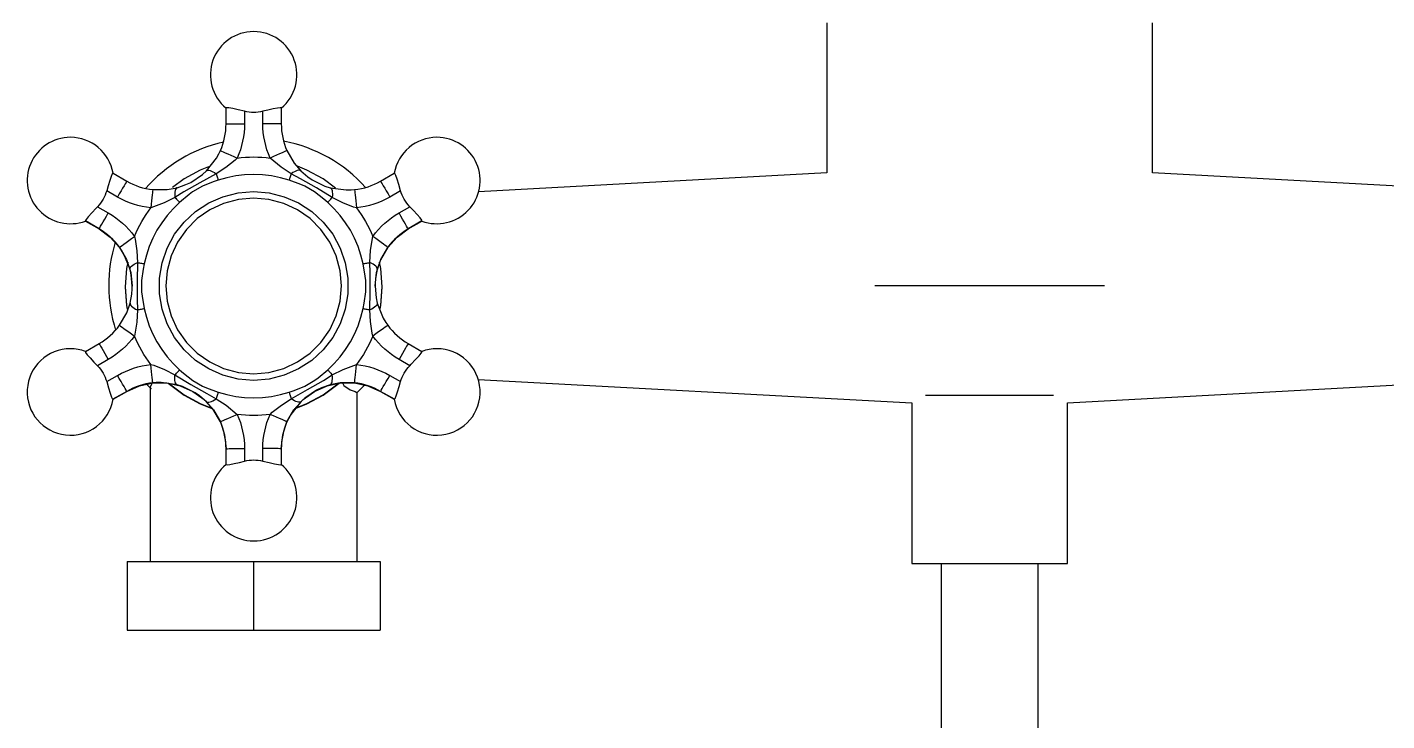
# Model space of a CAD drawing. Header units: millimetres. Extents: x 500 to 613, y 94 to 180.
# Drawn here: x 501.78 to 509.17, y 155.52 to 159.29 of the extents above; entities that cross this region are included whole.
import ezdxf

# ---------------------------------------------------------------- set-up
doc = ezdxf.new("R2010")
doc.units = ezdxf.units.MM
doc.layers.add('RUBINETTI', color=251, linetype='Continuous')

msp = doc.modelspace()

# ---------------------------------------------------------------- linework, layer by layer
at = {"layer": 'RUBINETTI'}
for p, q in [((506.1296, 159.3125), (506.1296, 158.496)), ((507.8994, 158.496), (507.8994, 159.3125)), ((502.8666, 158.8506), (502.8645, 158.8495)), ((502.8645, 158.7631), (502.8645, 158.8488)), ((502.8787, 158.85), (502.8666, 158.8506)), ((502.9009, 158.8461), (502.8787, 158.85)), ((502.9309, 158.8395), (502.9009, 158.8461)), ((502.9645, 158.8313), (502.9309, 158.8395)), ((502.9645, 158.8313), (502.9645, 158.7634)), ((502.9768, 158.8286), (502.9645, 158.8313)), ((502.9893, 158.8267), (502.9768, 158.8286)), ((503.0019, 158.8255), (502.9893, 158.8267)), ((503.0145, 158.8251), (503.0019, 158.8255)), ((503.0271, 158.8255), (503.0145, 158.8251)), ((503.0397, 158.8267), (503.0271, 158.8255)), ((503.0522, 158.8286), (503.0397, 158.8267)), ((503.0645, 158.8313), (503.0522, 158.8286)), ((503.0913, 158.8379), (503.0645, 158.8313)), ((503.0645, 158.7634), (503.0645, 158.8313)), ((503.1209, 158.8446), (503.0913, 158.8379)), ((503.1442, 158.849), (503.1209, 158.8446)), ((503.1593, 158.8508), (503.1442, 158.849)), ((503.1645, 158.8495), (503.1593, 158.8508)), ((503.1645, 158.8488), (503.1645, 158.7631)), ((502.8626, 158.7256), (502.864, 158.7443)), ((502.864, 158.7443), (502.8645, 158.7631)), ((502.8645, 158.7631), (502.8664, 158.7631)), ((502.8664, 158.7631), (502.8721, 158.7632)), ((502.8721, 158.7632), (502.8814, 158.7633)), ((502.8814, 158.7633), (502.8938, 158.7633)), ((502.8938, 158.7633), (502.909, 158.7634)), ((502.909, 158.7634), (502.9262, 158.7634)), ((502.9262, 158.7634), (502.945, 158.7634)), ((502.945, 158.7634), (502.9645, 158.7634)), ((502.9639, 158.7394), (502.962, 158.7155)), ((502.9645, 158.7634), (502.9639, 158.7394)), ((503.084, 158.7634), (503.0645, 158.7634)), ((503.0651, 158.7394), (503.0645, 158.7634)), ((503.067, 158.7155), (503.0651, 158.7394)), ((503.1028, 158.7634), (503.084, 158.7634)), ((503.1201, 158.7634), (503.1028, 158.7634)), ((503.1352, 158.7633), (503.1201, 158.7634)), ((503.1477, 158.7633), (503.1352, 158.7633)), ((503.1569, 158.7632), (503.1477, 158.7633)), ((503.1626, 158.7631), (503.1569, 158.7632)), ((503.1645, 158.7631), (503.1626, 158.7631)), ((503.1645, 158.7631), (503.165, 158.7443)), ((503.165, 158.7443), (503.1665, 158.7256)), ((502.847, 158.6523), (502.8524, 158.6703)), ((502.8524, 158.6703), (502.8567, 158.6886)), ((502.8567, 158.6886), (502.8601, 158.707)), ((502.8601, 158.707), (502.8626, 158.7256)), ((502.9545, 158.6682), (502.949, 158.6449)), ((502.9589, 158.6918), (502.9545, 158.6682)), ((502.962, 158.7155), (502.9589, 158.6918)), ((503.0701, 158.6918), (503.067, 158.7155)), ((503.0745, 158.6682), (503.0701, 158.6918)), ((503.08, 158.6449), (503.0745, 158.6682)), ((503.1665, 158.7256), (503.1689, 158.707)), ((503.1689, 158.707), (503.1723, 158.6886)), ((503.1723, 158.6886), (503.1767, 158.6703)), ((503.1767, 158.6703), (503.182, 158.6523)), ((502.8128, 158.5771), (502.8256, 158.6003)), ((502.8256, 158.6003), (502.8337, 158.6173)), ((502.8337, 158.6173), (502.8408, 158.6346)), ((502.8337, 158.6173), (502.8354, 158.6166)), ((502.8354, 158.6166), (502.8406, 158.6143)), ((502.8406, 158.6143), (502.8491, 158.6106)), ((502.8408, 158.6346), (502.847, 158.6523)), ((502.8491, 158.6106), (502.8604, 158.6056)), ((502.8604, 158.6056), (502.8743, 158.5995)), ((502.8743, 158.5995), (502.8901, 158.5926)), ((502.8901, 158.5926), (502.9073, 158.585)), ((502.9342, 158.5993), (502.9251, 158.5771)), ((502.9422, 158.6219), (502.9342, 158.5993)), ((502.949, 158.6449), (502.9422, 158.6219)), ((503.0868, 158.6219), (503.08, 158.6449)), ((503.0948, 158.5993), (503.0868, 158.6219)), ((503.1039, 158.5771), (503.0948, 158.5993)), ((503.1389, 158.5926), (503.1218, 158.585)), ((503.1547, 158.5995), (503.1389, 158.5926)), ((503.1686, 158.6056), (503.1547, 158.5995)), ((503.18, 158.6106), (503.1686, 158.6056)), ((503.1884, 158.6143), (503.18, 158.6106)), ((503.182, 158.6523), (503.1882, 158.6346)), ((503.1882, 158.6346), (503.1954, 158.6173)), ((503.1936, 158.6166), (503.1884, 158.6143)), ((503.1954, 158.6173), (503.1936, 158.6166)), ((503.1954, 158.6173), (503.2349, 158.5493)), ((502.7689, 158.5293), (502.7246, 158.5108)), ((502.7581, 158.5077), (502.8128, 158.5771)), ((502.8639, 158.5262), (502.8102, 158.4918)), ((502.9134, 158.5654), (502.8639, 158.5262)), ((502.9073, 158.585), (502.9251, 158.5771)), ((502.9251, 158.5771), (502.9134, 158.5654)), ((502.9251, 158.5771), (502.9474, 158.5796)), ((502.9474, 158.5796), (502.9697, 158.5814)), ((502.9697, 158.5814), (502.9921, 158.5825)), ((502.9921, 158.5825), (503.0145, 158.5828)), ((503.0145, 158.5828), (503.0369, 158.5825)), ((503.0369, 158.5825), (503.0593, 158.5814)), ((503.0593, 158.5814), (503.0817, 158.5796)), ((503.0817, 158.5796), (503.1039, 158.5771)), ((503.1218, 158.585), (503.1039, 158.5771)), ((503.1631, 158.5276), (503.1039, 158.5771)), ((503.2188, 158.4918), (503.1631, 158.5276)), ((503.2349, 158.5493), (503.2709, 158.5077)), ((503.3044, 158.5108), (503.2526, 158.532)), ((502.2324, 158.4545), (502.2234, 158.4255)), ((502.2401, 158.4768), (502.2324, 158.4545)), ((502.246, 158.4907), (502.2401, 158.4768)), ((502.2497, 158.4945), (502.246, 158.4907)), ((502.2502, 158.4941), (502.3245, 158.4513)), ((502.3207, 158.4448), (502.3161, 158.4369)), ((502.3235, 158.4497), (502.3207, 158.4448)), ((502.3245, 158.4513), (502.3235, 158.4497)), ((502.3245, 158.4513), (502.341, 158.4424)), ((502.341, 158.4424), (502.3579, 158.4343)), ((502.6372, 158.4631), (502.5736, 158.4169)), ((502.7227, 158.4428), (502.6355, 158.3924)), ((502.7246, 158.5108), (502.6372, 158.4631)), ((502.646, 158.4322), (502.6723, 158.4447)), ((502.6723, 158.4447), (502.7362, 158.4877)), ((502.8102, 158.4918), (502.7227, 158.4428)), ((502.7362, 158.4877), (502.7581, 158.5077)), ((502.7947, 158.447), (502.7366, 158.4233)), ((502.7581, 158.5077), (502.7614, 158.5098)), ((502.7614, 158.5098), (502.7658, 158.5108)), ((502.7658, 158.5108), (502.7712, 158.5105)), ((502.7712, 158.5105), (502.7776, 158.5091)), ((502.7776, 158.5091), (502.7848, 158.5064)), ((502.7848, 158.5064), (502.7928, 158.5026)), ((502.7928, 158.5026), (502.8013, 158.4977)), ((502.8221, 158.4563), (502.7947, 158.447)), ((502.8013, 158.4977), (502.8102, 158.4918)), ((502.8102, 158.4918), (502.8123, 158.4857)), ((502.8123, 158.4857), (502.8142, 158.4801)), ((502.8142, 158.4801), (502.8159, 158.4748)), ((502.8159, 158.4748), (502.8175, 158.4701)), ((502.8175, 158.4701), (502.819, 158.4658)), ((502.819, 158.4658), (502.8202, 158.4621)), ((502.8202, 158.4621), (502.8213, 158.4589)), ((502.8213, 158.4589), (502.8221, 158.4563)), ((502.8691, 158.47), (502.8221, 158.4563)), ((502.9171, 158.4797), (502.8691, 158.47)), ((502.9656, 158.4856), (502.9171, 158.4797)), ((503.0145, 158.4876), (502.9656, 158.4856)), ((503.0634, 158.4856), (503.0145, 158.4876)), ((503.112, 158.4797), (503.0634, 158.4856)), ((503.1599, 158.47), (503.112, 158.4797)), ((503.2069, 158.4563), (503.1599, 158.47)), ((503.2077, 158.4589), (503.2069, 158.4563)), ((503.2702, 158.4334), (503.2069, 158.4563)), ((503.2088, 158.4621), (503.2077, 158.4589)), ((503.2101, 158.4658), (503.2088, 158.4621)), ((503.2115, 158.4701), (503.2101, 158.4658)), ((503.2131, 158.4748), (503.2115, 158.4701)), ((503.2148, 158.4801), (503.2131, 158.4748)), ((503.2167, 158.4857), (503.2148, 158.4801)), ((503.2188, 158.4918), (503.2167, 158.4857)), ((503.2277, 158.4977), (503.2188, 158.4918)), ((503.2686, 158.4645), (503.2188, 158.4918)), ((503.2363, 158.5026), (503.2277, 158.4977)), ((503.2442, 158.5064), (503.2363, 158.5026)), ((503.2514, 158.5091), (503.2442, 158.5064)), ((503.2578, 158.5105), (503.2514, 158.5091)), ((503.2632, 158.5108), (503.2578, 158.5105)), ((503.2676, 158.5098), (503.2632, 158.5108)), ((503.2709, 158.5077), (503.2676, 158.5098)), ((503.3558, 158.4142), (503.2686, 158.4645)), ((503.2709, 158.5077), (503.3086, 158.4752)), ((503.3918, 158.4631), (503.3044, 158.5108)), ((503.3086, 158.4752), (503.3326, 158.4587)), ((503.3326, 158.4587), (503.4017, 158.4248)), ((503.4591, 158.414), (503.3918, 158.4631)), ((503.6711, 158.4343), (503.688, 158.4424)), ((503.688, 158.4424), (503.7045, 158.4513)), ((503.7045, 158.4513), (503.7788, 158.4941)), ((503.7045, 158.4513), (503.7055, 158.4497)), ((503.7055, 158.4497), (503.7083, 158.4448)), ((503.7083, 158.4448), (503.7129, 158.4369)), ((503.7813, 158.4934), (503.7793, 158.4945)), ((503.7865, 158.4829), (503.7813, 158.4934)), ((503.7942, 158.462), (503.7865, 158.4829)), ((503.8035, 158.4327), (503.7942, 158.462)), ((506.1296, 158.496), (504.2372, 158.3929)), ((509.7919, 158.3929), (507.8994, 158.496)), ((502.2073, 158.3752), (502.202, 158.3637)), ((502.2119, 158.387), (502.2073, 158.3752)), ((502.2157, 158.399), (502.2119, 158.387)), ((502.2234, 158.4255), (502.2157, 158.399)), ((502.2745, 158.365), (502.2157, 158.399)), ((502.2843, 158.3819), (502.2745, 158.365)), ((502.2936, 158.3982), (502.2843, 158.3819)), ((502.3023, 158.4131), (502.2936, 158.3982)), ((502.3099, 158.4262), (502.3023, 158.4131)), ((502.3161, 158.4369), (502.3099, 158.4262)), ((502.3579, 158.4343), (502.3753, 158.4271)), ((502.3753, 158.4271), (502.3929, 158.4208)), ((502.3929, 158.4208), (502.4109, 158.4155)), ((502.4109, 158.4155), (502.4292, 158.4111)), ((502.4292, 158.4111), (502.4476, 158.4076)), ((502.4476, 158.4076), (502.4662, 158.4051)), ((502.4631, 158.3762), (502.4615, 158.3612)), ((502.4644, 158.3886), (502.4631, 158.3762)), ((502.4654, 158.3977), (502.4644, 158.3886)), ((502.466, 158.4033), (502.4654, 158.3977)), ((502.4662, 158.4051), (502.466, 158.4033)), ((502.4662, 158.4051), (502.5449, 158.4054)), ((502.5449, 158.4054), (502.599, 158.4158)), ((502.5869, 158.3921), (502.5863, 158.3834)), ((502.5863, 158.3834), (502.5863, 158.3736)), ((502.5863, 158.3736), (502.5869, 158.3629)), ((502.5882, 158.3997), (502.5869, 158.3921)), ((502.6355, 158.3924), (502.5869, 158.3629)), ((502.5901, 158.4059), (502.5882, 158.3997)), ((502.5925, 158.4108), (502.5901, 158.4059)), ((502.5955, 158.4141), (502.5925, 158.4108)), ((502.599, 158.4158), (502.5955, 158.4141)), ((502.599, 158.4158), (502.646, 158.4322)), ((502.6633, 158.3783), (502.6118, 158.3349)), ((502.6825, 158.3923), (502.6633, 158.3783)), ((502.7366, 158.4233), (502.6825, 158.3923)), ((502.7702, 158.3328), (502.8478, 158.3669)), ((502.8478, 158.3669), (502.93, 158.3877)), ((502.93, 158.3877), (503.0145, 158.3947)), ((503.0145, 158.3947), (503.099, 158.3877)), ((503.099, 158.3877), (503.1812, 158.3669)), ((503.1812, 158.3669), (503.2588, 158.3328)), ((503.2919, 158.4239), (503.2702, 158.4334)), ((503.3459, 158.3925), (503.2919, 158.4239)), ((503.3953, 158.354), (503.3459, 158.3925)), ((503.4421, 158.3629), (503.3558, 158.4142)), ((503.4017, 158.4248), (503.43, 158.4158)), ((503.43, 158.4158), (503.5176, 158.4032)), ((503.43, 158.4158), (503.4335, 158.4141)), ((503.4335, 158.4141), (503.4365, 158.4108)), ((503.4365, 158.4108), (503.439, 158.4059)), ((503.439, 158.4059), (503.4408, 158.3997)), ((503.4408, 158.3997), (503.4421, 158.3921)), ((503.4421, 158.3921), (503.4428, 158.3834)), ((503.4428, 158.3736), (503.4421, 158.3629)), ((503.4428, 158.3834), (503.4428, 158.3736)), ((503.5176, 158.4032), (503.5441, 158.4036)), ((503.5441, 158.4036), (503.5628, 158.4051)), ((503.5628, 158.4051), (503.5814, 158.4076)), ((503.5628, 158.4051), (503.563, 158.4033)), ((503.563, 158.4033), (503.5636, 158.3977)), ((503.5636, 158.3977), (503.5646, 158.3886)), ((503.5646, 158.3886), (503.5659, 158.3762)), ((503.5659, 158.3762), (503.5675, 158.3612)), ((503.5814, 158.4076), (503.5998, 158.4111)), ((503.5998, 158.4111), (503.6181, 158.4155)), ((503.6181, 158.4155), (503.6361, 158.4208)), ((503.6361, 158.4208), (503.6538, 158.4271)), ((503.6538, 158.4271), (503.6711, 158.4343)), ((503.7129, 158.4369), (503.7192, 158.4262)), ((503.7192, 158.4262), (503.7267, 158.4131)), ((503.7267, 158.4131), (503.7354, 158.3982)), ((503.7354, 158.3982), (503.7448, 158.3819)), ((503.7448, 158.3819), (503.7545, 158.365)), ((503.8133, 158.399), (503.7545, 158.365)), ((503.8133, 158.399), (503.8035, 158.4327)), ((503.8171, 158.387), (503.8133, 158.399)), ((503.8217, 158.3752), (503.8171, 158.387)), ((503.827, 158.3637), (503.8217, 158.3752)), ((502.1579, 158.3044), (502.1344, 158.2794)), ((502.1657, 158.3124), (502.1579, 158.3044)), ((502.1742, 158.3217), (502.1657, 158.3124)), ((502.1657, 158.3124), (502.2245, 158.2784)), ((502.1821, 158.3316), (502.1742, 158.3217)), ((502.1894, 158.3419), (502.1821, 158.3316)), ((502.1961, 158.3526), (502.1894, 158.3419)), ((502.202, 158.3637), (502.1961, 158.3526)), ((502.2956, 158.3536), (502.2745, 158.365)), ((502.3172, 158.3433), (502.2956, 158.3536)), ((502.3394, 158.3341), (502.3172, 158.3433)), ((502.362, 158.3261), (502.3394, 158.3341)), ((502.3849, 158.3192), (502.362, 158.3261)), ((502.4082, 158.3136), (502.3849, 158.3192)), ((502.4318, 158.3092), (502.4082, 158.3136)), ((502.4556, 158.306), (502.4318, 158.3092)), ((502.4423, 158.288), (502.4556, 158.306)), ((502.528, 158.3325), (502.4556, 158.306)), ((502.4577, 158.3254), (502.4556, 158.306)), ((502.4596, 158.3441), (502.4577, 158.3254)), ((502.4615, 158.3612), (502.4596, 158.3441)), ((502.5869, 158.3629), (502.528, 158.3325)), ((502.5765, 158.301), (502.5441, 158.2644)), ((502.6118, 158.3349), (502.5765, 158.301)), ((502.5869, 158.3629), (502.5912, 158.3581)), ((502.5912, 158.3581), (502.5951, 158.3536)), ((502.5951, 158.3536), (502.5988, 158.3495)), ((502.5988, 158.3495), (502.6022, 158.3457)), ((502.6022, 158.3457), (502.6052, 158.3424)), ((502.6052, 158.3424), (502.6078, 158.3394)), ((502.6078, 158.3394), (502.61, 158.3369)), ((502.61, 158.3369), (502.6118, 158.3349)), ((502.6992, 158.2864), (502.7702, 158.3328)), ((502.7757, 158.295), (502.7076, 158.2473)), ((502.8512, 158.3302), (502.7757, 158.295)), ((502.9316, 158.3518), (502.8512, 158.3302)), ((503.0145, 158.359), (502.9316, 158.3518)), ((503.0974, 158.3518), (503.0145, 158.359)), ((503.1778, 158.3302), (503.0974, 158.3518)), ((503.2533, 158.295), (503.1778, 158.3302)), ((503.3215, 158.2473), (503.2533, 158.295)), ((503.2588, 158.3328), (503.3298, 158.2864)), ((503.4172, 158.3349), (503.3953, 158.354)), ((503.4172, 158.3349), (503.419, 158.3369)), ((503.4525, 158.301), (503.4172, 158.3349)), ((503.419, 158.3369), (503.4212, 158.3394)), ((503.4212, 158.3394), (503.4239, 158.3424)), ((503.4239, 158.3424), (503.4268, 158.3457)), ((503.4268, 158.3457), (503.4302, 158.3495)), ((503.4302, 158.3495), (503.4339, 158.3536)), ((503.4339, 158.3536), (503.4379, 158.3581)), ((503.4379, 158.3581), (503.4421, 158.3629)), ((503.4988, 158.3335), (503.4421, 158.3629)), ((503.4849, 158.2644), (503.4525, 158.301)), ((503.5574, 158.3103), (503.4988, 158.3335)), ((503.5734, 158.306), (503.5574, 158.3103)), ((503.5675, 158.3612), (503.5694, 158.3441)), ((503.5694, 158.3441), (503.5714, 158.3254)), ((503.5714, 158.3254), (503.5734, 158.306)), ((503.5972, 158.3092), (503.5734, 158.306)), ((503.5734, 158.306), (503.5867, 158.288)), ((503.6208, 158.3136), (503.5972, 158.3092)), ((503.6441, 158.3192), (503.6208, 158.3136)), ((503.6671, 158.3261), (503.6441, 158.3192)), ((503.6897, 158.3341), (503.6671, 158.3261)), ((503.7118, 158.3433), (503.6897, 158.3341)), ((503.7334, 158.3536), (503.7118, 158.3433)), ((503.7545, 158.365), (503.7334, 158.3536)), ((503.8045, 158.2784), (503.8633, 158.3124)), ((503.833, 158.3526), (503.827, 158.3637)), ((503.8396, 158.3419), (503.833, 158.3526)), ((503.8469, 158.3316), (503.8396, 158.3419)), ((503.8548, 158.3217), (503.8469, 158.3316)), ((503.8633, 158.3124), (503.8548, 158.3217)), ((503.8824, 158.2924), (503.8633, 158.3124)), ((503.9031, 158.2701), (503.8824, 158.2924)), ((502.1033, 158.243), (502.0994, 158.2355)), ((502.0994, 158.2355), (502.0997, 158.2347)), ((502.1745, 158.1915), (502.0997, 158.2347)), ((502.0997, 158.2347), (502.0999, 158.2345)), ((502.0999, 158.2345), (502.1001, 158.2344)), ((502.1001, 158.2344), (502.1002, 158.2344)), ((502.1002, 158.2344), (502.1002, 158.2343)), ((502.1002, 158.2343), (502.1745, 158.1914)), ((502.1002, 158.2343), (502.1002, 158.2343)), ((502.1153, 158.2581), (502.1033, 158.243)), ((502.1344, 158.2794), (502.1153, 158.2581)), ((502.1892, 158.2171), (502.1967, 158.2303)), ((502.1967, 158.2303), (502.2054, 158.2453)), ((502.2054, 158.2453), (502.2148, 158.2615)), ((502.2148, 158.2615), (502.2245, 158.2784)), ((502.2245, 158.2784), (502.245, 158.2659)), ((502.245, 158.2659), (502.2647, 158.2523)), ((502.2647, 158.2523), (502.2837, 158.2378)), ((502.2837, 158.2378), (502.302, 158.2222)), ((502.302, 158.2222), (502.3194, 158.2057)), ((502.395, 158.2119), (502.4059, 158.2314)), ((502.4059, 158.2314), (502.4174, 158.2507)), ((502.4174, 158.2507), (502.4296, 158.2695)), ((502.4296, 158.2695), (502.4423, 158.288)), ((502.5147, 158.2253), (502.4886, 158.184)), ((502.5441, 158.2644), (502.5147, 158.2253)), ((502.5847, 158.1621), (502.6368, 158.229)), ((502.6368, 158.229), (502.6992, 158.2864)), ((502.7076, 158.2473), (502.6487, 158.1884)), ((503.3803, 158.1884), (503.3215, 158.2473)), ((503.3298, 158.2864), (503.3922, 158.229)), ((503.3922, 158.229), (503.4443, 158.1621)), ((503.5143, 158.2253), (503.4849, 158.2644)), ((503.5405, 158.184), (503.5143, 158.2253)), ((503.5867, 158.288), (503.5995, 158.2695)), ((503.5995, 158.2695), (503.6116, 158.2507)), ((503.6116, 158.2507), (503.6231, 158.2314)), ((503.6231, 158.2314), (503.634, 158.2119)), ((503.7096, 158.2057), (503.727, 158.2222)), ((503.727, 158.2222), (503.7453, 158.2378)), ((503.7453, 158.2378), (503.7643, 158.2523)), ((503.7643, 158.2523), (503.7841, 158.2659)), ((503.7841, 158.2659), (503.8045, 158.2784)), ((503.8143, 158.2615), (503.8045, 158.2784)), ((503.8236, 158.2453), (503.8143, 158.2615)), ((503.8323, 158.2303), (503.8236, 158.2453)), ((503.8399, 158.2171), (503.8323, 158.2303)), ((503.9293, 158.2347), (503.8545, 158.1915)), ((503.8545, 158.1914), (503.9288, 158.2343)), ((503.9186, 158.2522), (503.9031, 158.2701)), ((503.9278, 158.2399), (503.9186, 158.2522)), ((503.9293, 158.2347), (503.9278, 158.2399)), ((503.9288, 158.2343), (503.9288, 158.2344)), ((503.9288, 158.2344), (503.9289, 158.2344)), ((503.9288, 158.2343), (503.9288, 158.2343)), ((503.9289, 158.2344), (503.9291, 158.2345)), ((503.9291, 158.2345), (503.9293, 158.2347)), ((502.1745, 158.1915), (502.1755, 158.1932)), ((502.1745, 158.1914), (502.1745, 158.1915)), ((502.1905, 158.1817), (502.1745, 158.1915)), ((502.1745, 158.1914), (502.2354, 158.1472)), ((502.1755, 158.1932), (502.1783, 158.1982)), ((502.1783, 158.1982), (502.1829, 158.2063)), ((502.1829, 158.2063), (502.1892, 158.2171)), ((502.206, 158.1711), (502.1905, 158.1817)), ((502.2209, 158.1597), (502.206, 158.1711)), ((502.2351, 158.1475), (502.2209, 158.1597)), ((502.2488, 158.1346), (502.2351, 158.1475)), ((502.2354, 158.1472), (502.2858, 158.0912)), ((502.3194, 158.2057), (502.3359, 158.1883)), ((502.3359, 158.1883), (502.3515, 158.1701)), ((502.3504, 158.1396), (502.3662, 158.1511)), ((502.3515, 158.1701), (502.3662, 158.1511)), ((502.3662, 158.1511), (502.3751, 158.1717)), ((502.3662, 158.1511), (502.3704, 158.1351)), ((502.3751, 158.1717), (502.3848, 158.1919)), ((502.3848, 158.1919), (502.395, 158.2119)), ((502.4886, 158.184), (502.4658, 158.1406)), ((502.5444, 158.0875), (502.5847, 158.1621)), ((502.6487, 158.1884), (502.601, 158.1203)), ((503.4281, 158.1203), (503.3803, 158.1884)), ((503.4443, 158.1621), (503.4846, 158.0875)), ((503.5632, 158.1406), (503.5405, 158.184)), ((503.634, 158.2119), (503.6443, 158.1919)), ((503.6443, 158.1919), (503.6539, 158.1717)), ((503.6495, 158.0752), (503.6629, 158.1511)), ((503.6539, 158.1717), (503.6629, 158.1511)), ((503.6629, 158.1511), (503.6775, 158.1701)), ((503.6786, 158.1396), (503.6629, 158.1511)), ((503.6775, 158.1701), (503.6931, 158.1883)), ((503.6931, 158.1883), (503.7096, 158.2057)), ((503.7433, 158.0912), (503.7936, 158.1472)), ((503.7939, 158.1475), (503.7802, 158.1346)), ((503.7936, 158.1472), (503.8545, 158.1914)), ((503.8081, 158.1597), (503.7939, 158.1475)), ((503.823, 158.1711), (503.8081, 158.1597)), ((503.8385, 158.1817), (503.823, 158.1711)), ((503.8545, 158.1915), (503.8385, 158.1817)), ((503.8461, 158.2063), (503.8399, 158.2171)), ((503.8507, 158.1982), (503.8461, 158.2063)), ((503.8535, 158.1932), (503.8507, 158.1982)), ((503.8545, 158.1915), (503.8535, 158.1932)), ((503.8545, 158.1914), (503.8545, 158.1915)), ((502.2617, 158.121), (502.2488, 158.1346)), ((502.2739, 158.1067), (502.2617, 158.121)), ((502.2854, 158.0919), (502.2739, 158.1067)), ((502.2854, 158.0919), (502.2869, 158.0931)), ((502.296, 158.0765), (502.2854, 158.0919)), ((502.2858, 158.0912), (502.3234, 158.0261)), ((502.2869, 158.0931), (502.2915, 158.0965)), ((502.2915, 158.0965), (502.299, 158.102)), ((502.3097, 158.0537), (502.296, 158.0765)), ((502.299, 158.102), (502.309, 158.1094)), ((502.309, 158.1094), (502.3213, 158.1183)), ((502.3213, 158.1183), (502.3352, 158.1286)), ((502.3352, 158.1286), (502.3504, 158.1396)), ((502.3704, 158.1351), (502.3797, 158.0728)), ((502.3797, 158.0728), (502.3826, 158.0091)), ((502.4467, 158.0956), (502.4312, 158.0492)), ((502.4658, 158.1406), (502.4467, 158.0956)), ((502.5169, 158.0073), (502.5444, 158.0875)), ((502.601, 158.1203), (502.5658, 158.0448)), ((503.4632, 158.0448), (503.4281, 158.1203)), ((503.4846, 158.0875), (503.5122, 158.0073)), ((503.5824, 158.0956), (503.5632, 158.1406)), ((503.5979, 158.0492), (503.5824, 158.0956)), ((503.6464, 158.0091), (503.6495, 158.0752)), ((503.6938, 158.1286), (503.6786, 158.1396)), ((503.7078, 158.1183), (503.6938, 158.1286)), ((503.7437, 158.0919), (503.7045, 158.0236)), ((503.7056, 158.0261), (503.7433, 158.0912)), ((503.72, 158.1094), (503.7078, 158.1183)), ((503.73, 158.102), (503.72, 158.1094)), ((503.7375, 158.0965), (503.73, 158.102)), ((503.7421, 158.0931), (503.7375, 158.0965)), ((503.7437, 158.0919), (503.7421, 158.0931)), ((503.7551, 158.1067), (503.7437, 158.0919)), ((503.7673, 158.121), (503.7551, 158.1067)), ((503.7802, 158.1346), (503.7673, 158.121)), ((502.3426, 157.9717), (502.3097, 158.0537)), ((502.3234, 158.0261), (502.3466, 157.9545)), ((502.3298, 158.0107), (502.3238, 157.9754)), ((502.3572, 157.9943), (502.3645, 157.9993)), ((502.3645, 157.9993), (502.373, 158.0042)), ((502.373, 158.0042), (502.3826, 158.0091)), ((502.3826, 158.0091), (502.3813, 157.9087)), ((502.3826, 158.0091), (502.3889, 158.0078)), ((502.3889, 158.0078), (502.3948, 158.0066)), ((502.3948, 158.0066), (502.4003, 158.0055)), ((502.4003, 158.0055), (502.4052, 158.0045)), ((502.4052, 158.0045), (502.4096, 158.0037)), ((502.4096, 158.0037), (502.4135, 158.0029)), ((502.4135, 158.0029), (502.4168, 158.0023)), ((502.4195, 158.0017), (502.4139, 157.9732)), ((502.4168, 158.0023), (502.4195, 158.0017)), ((502.4312, 158.0492), (502.4195, 158.0017)), ((502.5029, 157.9237), (502.5169, 158.0073)), ((502.5658, 158.0448), (502.5442, 157.9644)), ((503.4848, 157.9644), (503.4632, 158.0448)), ((503.5122, 158.0073), (503.5261, 157.9237)), ((503.6096, 158.0017), (503.5979, 158.0492)), ((503.6096, 158.0017), (503.6122, 158.0023)), ((503.6214, 157.9355), (503.6096, 158.0017)), ((503.6122, 158.0023), (503.6155, 158.0029)), ((503.6155, 158.0029), (503.6194, 158.0037)), ((503.6194, 158.0037), (503.6238, 158.0045)), ((503.6238, 158.0045), (503.6288, 158.0055)), ((503.6288, 158.0055), (503.6342, 158.0066)), ((503.6342, 158.0066), (503.6401, 158.0078)), ((503.6401, 158.0078), (503.6464, 158.0091)), ((503.656, 158.0042), (503.6464, 158.0091)), ((503.6477, 157.9523), (503.6464, 158.0091)), ((503.6645, 157.9993), (503.656, 158.0042)), ((503.6718, 157.9943), (503.6645, 157.9993)), ((503.6824, 157.9545), (503.7056, 158.0261)), ((503.7045, 158.0236), (503.6864, 157.9717)), ((503.7052, 157.9754), (503.6992, 158.0107)), ((502.3238, 157.9754), (502.3167, 157.8761)), ((502.3424, 157.9757), (502.3438, 157.98)), ((502.3426, 157.9717), (502.3424, 157.9757)), ((502.349, 157.9427), (502.3426, 157.9717)), ((502.3438, 157.98), (502.3468, 157.9846)), ((502.3466, 157.9545), (502.3545, 157.8796)), ((502.3468, 157.9846), (502.3513, 157.9894)), ((502.3533, 157.8798), (502.349, 157.9427)), ((502.3513, 157.9894), (502.3572, 157.9943)), ((502.4139, 157.9732), (502.4053, 157.9112)), ((502.5029, 157.8389), (502.5029, 157.9237)), ((502.5442, 157.9644), (502.537, 157.8815)), ((503.492, 157.8815), (503.4848, 157.9644)), ((503.5261, 157.9237), (503.5261, 157.8389)), ((503.624, 157.9118), (503.6214, 157.9355)), ((503.6477, 157.8516), (503.6477, 157.9523)), ((503.6777, 157.9894), (503.6718, 157.9943)), ((503.6745, 157.8796), (503.6824, 157.9545)), ((503.6771, 157.9229), (503.6748, 157.8939)), ((503.6864, 157.9717), (503.6771, 157.9229)), ((503.6822, 157.9846), (503.6777, 157.9894)), ((503.6852, 157.98), (503.6822, 157.9846)), ((503.6866, 157.9757), (503.6852, 157.98)), ((503.6864, 157.9717), (503.6866, 157.9757)), ((503.7123, 157.8761), (503.7052, 157.9754)), ((502.3167, 157.8761), (502.3167, 157.8743)), ((502.3167, 157.8761), (502.3238, 157.7768)), ((502.3167, 157.8743), (502.3238, 157.7749)), ((502.3519, 157.8369), (502.3542, 157.866)), ((502.3542, 157.866), (502.3533, 157.8798)), ((502.3813, 157.9087), (502.3814, 157.808)), ((502.4053, 157.9112), (502.405, 157.8487)), ((502.405, 157.8487), (502.4077, 157.8251)), ((502.537, 157.8815), (502.5442, 157.7986)), ((503.4848, 157.7986), (503.492, 157.8815)), ((503.6152, 157.7874), (503.6238, 157.8494)), ((503.6238, 157.8494), (503.624, 157.9118)), ((503.6464, 157.7512), (503.6477, 157.8516)), ((503.6748, 157.8939), (503.6757, 157.88)), ((503.6757, 157.88), (503.68, 157.817)), ((503.7052, 157.7768), (503.7123, 157.8761)), ((503.7052, 157.7749), (503.7123, 157.8743)), ((503.7123, 157.8743), (503.7123, 157.8761)), ((506.39, 157.8832), (507.0145, 157.8832)), ((507.0145, 157.8832), (507.639, 157.8832)), ((502.3238, 157.7768), (502.3272, 157.7552)), ((502.3238, 157.7749), (502.327, 157.7545)), ((502.3245, 157.7359), (502.3426, 157.788)), ((502.3426, 157.788), (502.3424, 157.7841)), ((502.3424, 157.7841), (502.3438, 157.7799)), ((502.3426, 157.788), (502.3519, 157.8369)), ((502.3438, 157.7799), (502.3468, 157.7754)), ((502.3468, 157.7754), (502.3513, 157.7706)), ((502.3814, 157.808), (502.3826, 157.7512)), ((502.4077, 157.8251), (502.4195, 157.7589)), ((502.5169, 157.7553), (502.5029, 157.8389)), ((502.5442, 157.7986), (502.5658, 157.7182)), ((503.4632, 157.7182), (503.4848, 157.7986)), ((503.5261, 157.8389), (503.5122, 157.7553)), ((503.6096, 157.7589), (503.6152, 157.7874)), ((503.6822, 157.7754), (503.6777, 157.7706)), ((503.68, 157.817), (503.6864, 157.788)), ((503.6852, 157.7799), (503.6822, 157.7754)), ((503.6866, 157.7841), (503.6852, 157.7799)), ((503.6864, 157.788), (503.7193, 157.7058)), ((503.6864, 157.788), (503.6866, 157.7841)), ((503.7021, 157.7569), (503.7052, 157.7768)), ((503.7024, 157.7566), (503.7052, 157.7749)), ((502.2854, 157.6676), (502.3245, 157.7359)), ((502.3513, 157.7706), (502.3572, 157.7658)), ((502.3572, 157.7658), (502.3645, 157.7609)), ((502.3645, 157.7609), (502.373, 157.756)), ((502.373, 157.756), (502.3826, 157.7512)), ((502.3826, 157.7512), (502.3795, 157.685)), ((502.3826, 157.7512), (502.3889, 157.7525)), ((502.3889, 157.7525), (502.3948, 157.7537)), ((502.3948, 157.7537), (502.4003, 157.7548)), ((502.4003, 157.7548), (502.4052, 157.7559)), ((502.4052, 157.7559), (502.4096, 157.7568)), ((502.4096, 157.7568), (502.4135, 157.7576)), ((502.4135, 157.7576), (502.4168, 157.7583)), ((502.4168, 157.7583), (502.4195, 157.7589)), ((502.4195, 157.7589), (502.4312, 157.7114)), ((502.4312, 157.7114), (502.4467, 157.665)), ((502.5444, 157.6751), (502.5169, 157.7553)), ((502.5658, 157.7182), (502.601, 157.6427)), ((503.4281, 157.6427), (503.4632, 157.7182)), ((503.5122, 157.7553), (503.4846, 157.6751)), ((503.5824, 157.665), (503.5979, 157.7114)), ((503.5979, 157.7114), (503.6096, 157.7589)), ((503.6096, 157.7589), (503.6122, 157.7583)), ((503.6122, 157.7583), (503.6155, 157.7576)), ((503.6155, 157.7576), (503.6194, 157.7568)), ((503.6194, 157.7568), (503.6238, 157.7559)), ((503.6238, 157.7559), (503.6288, 157.7548)), ((503.6288, 157.7548), (503.6342, 157.7537)), ((503.6342, 157.7537), (503.6401, 157.7525)), ((503.6401, 157.7525), (503.6464, 157.7512)), ((503.656, 157.756), (503.6464, 157.7512)), ((503.6493, 157.6874), (503.6464, 157.7512)), ((503.6645, 157.7609), (503.656, 157.756)), ((503.6718, 157.7658), (503.6645, 157.7609)), ((503.6777, 157.7706), (503.6718, 157.7658)), ((503.7193, 157.7058), (503.733, 157.683)), ((502.2488, 157.6249), (502.2617, 157.6385)), ((502.2617, 157.6385), (502.2739, 157.6527)), ((502.2739, 157.6527), (502.2854, 157.6676)), ((502.2854, 157.6676), (502.2869, 157.6665)), ((502.2869, 157.6665), (502.2915, 157.6632)), ((502.2915, 157.6632), (502.299, 157.6578)), ((502.299, 157.6578), (502.309, 157.6506)), ((502.309, 157.6506), (502.3213, 157.6417)), ((502.3213, 157.6417), (502.3352, 157.6315)), ((502.3352, 157.6315), (502.3504, 157.6205)), ((502.3795, 157.685), (502.3662, 157.609)), ((502.4467, 157.665), (502.4658, 157.62)), ((502.5847, 157.6005), (502.5444, 157.6751)), ((502.601, 157.6427), (502.6487, 157.5745)), ((503.3803, 157.5745), (503.4281, 157.6427)), ((503.4846, 157.6751), (503.4443, 157.6005)), ((503.5632, 157.62), (503.5824, 157.665)), ((503.6586, 157.625), (503.6493, 157.6874)), ((503.6938, 157.6315), (503.6786, 157.6205)), ((503.7078, 157.6417), (503.6938, 157.6315)), ((503.72, 157.6506), (503.7078, 157.6417)), ((503.73, 157.6578), (503.72, 157.6506)), ((503.7375, 157.6632), (503.73, 157.6578)), ((503.733, 157.683), (503.7437, 157.6676)), ((503.7421, 157.6665), (503.7375, 157.6632)), ((503.7437, 157.6676), (503.7421, 157.6665)), ((503.7437, 157.6676), (503.7551, 157.6527)), ((503.7551, 157.6527), (503.7673, 157.6385)), ((503.7673, 157.6385), (503.7802, 157.6249)), ((502.1002, 157.525), (502.1745, 157.568)), ((502.1745, 157.568), (502.1905, 157.5778)), ((502.1745, 157.568), (502.1755, 157.5664)), ((502.1755, 157.5664), (502.1783, 157.5615)), ((502.1783, 157.5615), (502.1829, 157.5536)), ((502.1829, 157.5536), (502.1892, 157.5428)), ((502.1905, 157.5778), (502.206, 157.5884)), ((502.206, 157.5884), (502.2209, 157.5998)), ((502.2209, 157.5998), (502.2351, 157.612)), ((502.2351, 157.612), (502.2488, 157.6249)), ((502.3194, 157.5544), (502.302, 157.5379)), ((502.3359, 157.5718), (502.3194, 157.5544)), ((502.3515, 157.59), (502.3359, 157.5718)), ((502.3504, 157.6205), (502.3662, 157.609)), ((502.3662, 157.609), (502.3515, 157.59)), ((502.3751, 157.5885), (502.3662, 157.609)), ((502.3848, 157.5682), (502.3751, 157.5885)), ((502.395, 157.5483), (502.3848, 157.5682)), ((502.4658, 157.62), (502.4886, 157.5767)), ((502.4886, 157.5767), (502.5147, 157.5353)), ((502.6368, 157.5336), (502.5847, 157.6005)), ((502.6487, 157.5745), (502.7076, 157.5157)), ((503.3215, 157.5157), (503.3803, 157.5745)), ((503.4443, 157.6005), (503.3922, 157.5336)), ((503.5143, 157.5353), (503.5405, 157.5767)), ((503.5405, 157.5767), (503.5632, 157.62)), ((503.6443, 157.5682), (503.634, 157.5483)), ((503.6539, 157.5885), (503.6443, 157.5682)), ((503.6629, 157.609), (503.6539, 157.5885)), ((503.6629, 157.609), (503.6586, 157.625)), ((503.6786, 157.6205), (503.6629, 157.609)), ((503.6775, 157.59), (503.6629, 157.609)), ((503.6931, 157.5718), (503.6775, 157.59)), ((503.7096, 157.5544), (503.6931, 157.5718)), ((503.727, 157.5379), (503.7096, 157.5544)), ((503.7802, 157.6249), (503.7939, 157.612)), ((503.7939, 157.612), (503.8081, 157.5998)), ((503.8081, 157.5998), (503.823, 157.5884)), ((503.823, 157.5884), (503.8385, 157.5778)), ((503.8385, 157.5778), (503.8545, 157.568)), ((503.8461, 157.5536), (503.8399, 157.5428)), ((503.8507, 157.5615), (503.8461, 157.5536)), ((503.8535, 157.5664), (503.8507, 157.5615)), ((503.8545, 157.568), (503.8535, 157.5664)), ((503.8545, 157.568), (503.9288, 157.525)), ((502.0997, 157.5248), (502.1013, 157.5198)), ((502.1013, 157.5198), (502.1104, 157.5077)), ((502.1104, 157.5077), (502.126, 157.4899)), ((502.126, 157.4899), (502.1466, 157.4677)), ((502.2245, 157.4817), (502.1657, 157.4477)), ((502.1892, 157.5428), (502.1967, 157.5298)), ((502.1967, 157.5298), (502.2054, 157.5148)), ((502.2054, 157.5148), (502.2148, 157.4986)), ((502.2148, 157.4986), (502.2245, 157.4817)), ((502.245, 157.4942), (502.2245, 157.4817)), ((502.2647, 157.5078), (502.245, 157.4942)), ((502.2837, 157.5224), (502.2647, 157.5078)), ((502.302, 157.5379), (502.2837, 157.5224)), ((502.4059, 157.5287), (502.395, 157.5483)), ((502.4174, 157.5095), (502.4059, 157.5287)), ((502.4296, 157.4906), (502.4174, 157.5095)), ((502.4423, 157.4722), (502.4296, 157.4906)), ((502.5147, 157.5353), (502.5441, 157.4962)), ((502.5441, 157.4962), (502.5765, 157.4596)), ((502.6992, 157.4762), (502.6368, 157.5336)), ((502.7076, 157.5157), (502.7757, 157.4679)), ((503.2533, 157.4679), (503.3215, 157.5157)), ((503.3922, 157.5336), (503.3298, 157.4762)), ((503.4525, 157.4596), (503.4849, 157.4962)), ((503.4849, 157.4962), (503.5143, 157.5353)), ((503.5995, 157.4906), (503.5867, 157.4722)), ((503.6116, 157.5095), (503.5995, 157.4906)), ((503.6231, 157.5287), (503.6116, 157.5095)), ((503.634, 157.5483), (503.6231, 157.5287)), ((503.7453, 157.5224), (503.727, 157.5379)), ((503.7643, 157.5078), (503.7453, 157.5224)), ((503.7841, 157.4942), (503.7643, 157.5078)), ((503.8045, 157.4817), (503.7841, 157.4942)), ((503.8143, 157.4986), (503.8045, 157.4817)), ((503.8633, 157.4477), (503.8045, 157.4817)), ((503.8236, 157.5148), (503.8143, 157.4986)), ((503.8323, 157.5298), (503.8236, 157.5148)), ((503.8399, 157.5428), (503.8323, 157.5298)), ((503.8711, 157.4558), (503.8947, 157.4807)), ((503.8947, 157.4807), (503.9137, 157.5019)), ((503.9137, 157.5019), (503.9257, 157.5167)), ((503.9257, 157.5167), (503.9297, 157.5241)), ((503.9297, 157.5241), (503.9293, 157.5248)), ((502.1466, 157.4677), (502.1657, 157.4477)), ((502.1657, 157.4477), (502.1742, 157.4384)), ((502.1742, 157.4384), (502.1821, 157.4286)), ((502.1821, 157.4286), (502.1894, 157.4183)), ((502.1894, 157.4183), (502.1961, 157.4075)), ((502.1961, 157.4075), (502.202, 157.3964)), ((502.2745, 157.3951), (502.2956, 157.4065)), ((502.2956, 157.4065), (502.3172, 157.4169)), ((502.3172, 157.4169), (502.3394, 157.4261)), ((502.3394, 157.4261), (502.362, 157.4341)), ((502.362, 157.4341), (502.3849, 157.4409)), ((502.3849, 157.4409), (502.4082, 157.4465)), ((502.4082, 157.4465), (502.4318, 157.4509)), ((502.4318, 157.4509), (502.4556, 157.4541)), ((502.4556, 157.4541), (502.4423, 157.4722)), ((502.4577, 157.4347), (502.4556, 157.4541)), ((502.4556, 157.4541), (502.4716, 157.4498)), ((502.4596, 157.416), (502.4577, 157.4347)), ((502.4615, 157.3988), (502.4596, 157.416)), ((502.4716, 157.4498), (502.5302, 157.4267)), ((502.5302, 157.4267), (502.5869, 157.3974)), ((502.5765, 157.4596), (502.6118, 157.4257)), ((502.5912, 157.4022), (502.5951, 157.4067)), ((502.5951, 157.4067), (502.5988, 157.4109)), ((502.5988, 157.4109), (502.6022, 157.4147)), ((502.6022, 157.4147), (502.6052, 157.4181)), ((502.6052, 157.4181), (502.6078, 157.4211)), ((502.6078, 157.4211), (502.61, 157.4236)), ((502.61, 157.4236), (502.6118, 157.4257)), ((502.6118, 157.4257), (502.6337, 157.4066)), ((502.6337, 157.4066), (502.6831, 157.3681)), ((502.7702, 157.4298), (502.6992, 157.4762)), ((502.8478, 157.3958), (502.7702, 157.4298)), ((502.7757, 157.4679), (502.8512, 157.4328)), ((502.8512, 157.4328), (502.9316, 157.4112)), ((502.9316, 157.4112), (503.0145, 157.404)), ((503.0145, 157.404), (503.0974, 157.4112)), ((503.0974, 157.4112), (503.1778, 157.4328)), ((503.1778, 157.4328), (503.2533, 157.4679)), ((503.2588, 157.4298), (503.1812, 157.3958)), ((503.3298, 157.4762), (503.2588, 157.4298)), ((503.3657, 157.3823), (503.4172, 157.4257)), ((503.4172, 157.4257), (503.4525, 157.4596)), ((503.4172, 157.4257), (503.419, 157.4236)), ((503.419, 157.4236), (503.4212, 157.4211)), ((503.4212, 157.4211), (503.4239, 157.4181)), ((503.4239, 157.4181), (503.4268, 157.4147)), ((503.4268, 157.4147), (503.4302, 157.4109)), ((503.4302, 157.4109), (503.4339, 157.4067)), ((503.4339, 157.4067), (503.4379, 157.4022)), ((503.4421, 157.3974), (503.501, 157.4277)), ((503.501, 157.4277), (503.5734, 157.4541)), ((503.5675, 157.3988), (503.5694, 157.416)), ((503.5694, 157.416), (503.5714, 157.4347)), ((503.5714, 157.4347), (503.5734, 157.4541)), ((503.5867, 157.4722), (503.5734, 157.4541)), ((503.5734, 157.4541), (503.5972, 157.4509)), ((503.5972, 157.4509), (503.6208, 157.4465)), ((503.6208, 157.4465), (503.6441, 157.4409)), ((503.6441, 157.4409), (503.6671, 157.4341)), ((503.6671, 157.4341), (503.6897, 157.4261)), ((503.6897, 157.4261), (503.7118, 157.4169)), ((503.7118, 157.4169), (503.7334, 157.4065)), ((503.7334, 157.4065), (503.7545, 157.3951)), ((503.827, 157.3964), (503.833, 157.4075)), ((503.833, 157.4075), (503.8396, 157.4183)), ((503.8396, 157.4183), (503.8469, 157.4286)), ((503.8469, 157.4286), (503.8548, 157.4384)), ((503.8548, 157.4384), (503.8633, 157.4477)), ((503.8633, 157.4477), (503.8711, 157.4558)), ((502.202, 157.3964), (502.2073, 157.385)), ((502.2073, 157.385), (502.2119, 157.3732)), ((502.2119, 157.3732), (502.2157, 157.3611)), ((502.2157, 157.3611), (502.2745, 157.3951)), ((502.2157, 157.3611), (502.2256, 157.3274)), ((502.2843, 157.3782), (502.2745, 157.3951)), ((502.2936, 157.3619), (502.2843, 157.3782)), ((502.3023, 157.3469), (502.2936, 157.3619)), ((502.3099, 157.3338), (502.3023, 157.3469)), ((502.3161, 157.3229), (502.3099, 157.3338)), ((502.3245, 157.3081), (502.3933, 157.3387)), ((502.3753, 157.3324), (502.3579, 157.3252)), ((502.3929, 157.3387), (502.3753, 157.3324)), ((502.4109, 157.344), (502.3929, 157.3387)), ((502.3933, 157.3387), (502.4669, 157.3543)), ((502.4292, 157.3484), (502.4109, 157.344)), ((502.4476, 157.3519), (502.4292, 157.3484)), ((502.4662, 157.3544), (502.4476, 157.3519)), ((502.4527, 157.3321), (502.4526, 157.2754)), ((502.4533, 157.3321), (502.4603, 157.3488)), ((502.4603, 157.3488), (502.4636, 157.3528)), ((502.4631, 157.3837), (502.4615, 157.3988)), ((502.4644, 157.3713), (502.4631, 157.3837)), ((502.4654, 157.362), (502.4644, 157.3713)), ((502.466, 157.3563), (502.4654, 157.362)), ((502.4662, 157.3544), (502.466, 157.3563)), ((502.4849, 157.3559), (502.4662, 157.3544)), ((502.4669, 157.3543), (502.5421, 157.3543)), ((502.5114, 157.3563), (502.4849, 157.3559)), ((502.599, 157.3439), (502.5114, 157.3563)), ((502.5421, 157.3543), (502.6158, 157.3387)), ((502.5501, 157.3534), (502.5575, 157.3469)), ((502.5525, 157.3531), (502.5575, 157.3487)), ((502.5575, 157.3487), (502.6372, 157.289)), ((502.5575, 157.3469), (502.6372, 157.2872)), ((502.5863, 157.3866), (502.5869, 157.3974)), ((502.5863, 157.3768), (502.5863, 157.3866)), ((502.5869, 157.368), (502.5863, 157.3768)), ((502.5869, 157.3974), (502.5912, 157.4022)), ((502.5869, 157.3974), (502.6732, 157.3461)), ((502.5882, 157.3603), (502.5869, 157.368)), ((502.5901, 157.354), (502.5882, 157.3603)), ((502.5925, 157.3491), (502.5901, 157.354)), ((502.5955, 157.3457), (502.5925, 157.3491)), ((502.599, 157.3439), (502.5955, 157.3457)), ((502.6273, 157.335), (502.599, 157.3439)), ((502.6158, 157.3387), (502.6845, 157.3081)), ((502.6964, 157.3011), (502.6273, 157.335)), ((502.6732, 157.3461), (502.7604, 157.2958)), ((502.6831, 157.3681), (502.7371, 157.3367)), ((502.7371, 157.3367), (502.7589, 157.3272)), ((502.93, 157.375), (502.8478, 157.3958)), ((503.0145, 157.368), (502.93, 157.375)), ((503.099, 157.375), (503.0145, 157.368)), ((503.1812, 157.3958), (503.099, 157.375)), ((503.2344, 157.3137), (503.2924, 157.3372)), ((503.2924, 157.3372), (503.3466, 157.3682)), ((503.3064, 157.3175), (503.3935, 157.3679)), ((503.3445, 157.3081), (503.4133, 157.3387)), ((503.3466, 157.3682), (503.3657, 157.3823)), ((503.43, 157.3439), (503.383, 157.3276)), ((503.3918, 157.289), (503.4715, 157.3487)), ((503.3918, 157.2872), (503.4715, 157.3469)), ((503.3935, 157.3679), (503.4421, 157.3974)), ((503.4133, 157.3387), (503.4869, 157.3543)), ((503.4841, 157.3542), (503.43, 157.3439)), ((503.43, 157.3439), (503.4335, 157.3457)), ((503.4335, 157.3457), (503.4365, 157.3491)), ((503.4365, 157.3491), (503.439, 157.354)), ((503.4379, 157.4022), (503.4421, 157.3974)), ((503.439, 157.354), (503.4408, 157.3603)), ((503.4408, 157.3603), (503.4421, 157.368)), ((503.4428, 157.3866), (503.4421, 157.3974)), ((503.4421, 157.368), (503.4428, 157.3768)), ((503.4428, 157.3768), (503.4428, 157.3866)), ((503.4715, 157.3469), (503.4789, 157.3534)), ((503.4715, 157.3487), (503.4765, 157.3531)), ((503.5628, 157.3544), (503.4841, 157.3542)), ((503.4869, 157.3543), (503.5621, 157.3543)), ((503.4999, 157.3516), (503.5051, 157.3409)), ((503.5051, 157.3409), (503.5384, 157.3168)), ((503.5621, 157.3543), (503.6358, 157.3387)), ((503.5628, 157.3544), (503.563, 157.3563)), ((503.5814, 157.3519), (503.5628, 157.3544)), ((503.563, 157.3563), (503.5636, 157.362)), ((503.5636, 157.362), (503.5646, 157.3713)), ((503.5646, 157.3713), (503.5659, 157.3837)), ((503.5659, 157.3837), (503.5675, 157.3988)), ((503.5998, 157.3484), (503.5814, 157.3519)), ((503.6181, 157.344), (503.5998, 157.3484)), ((503.6361, 157.3387), (503.6181, 157.344)), ((503.6358, 157.3387), (503.7045, 157.3081)), ((503.6538, 157.3324), (503.6361, 157.3387)), ((503.6711, 157.3252), (503.6538, 157.3324)), ((503.7129, 157.3229), (503.7192, 157.3338)), ((503.7192, 157.3338), (503.7267, 157.3469)), ((503.7267, 157.3469), (503.7354, 157.3619)), ((503.7354, 157.3619), (503.7448, 157.3782)), ((503.7448, 157.3782), (503.7545, 157.3951)), ((503.7545, 157.3951), (503.8133, 157.3611)), ((503.7966, 157.3056), (503.8056, 157.3346)), ((503.8056, 157.3346), (503.8133, 157.3611)), ((503.8133, 157.3611), (503.8171, 157.3732)), ((503.8171, 157.3732), (503.8217, 157.385)), ((503.8217, 157.385), (503.827, 157.3964)), ((504.2351, 157.3736), (506.592, 157.2452)), ((507.4371, 157.2452), (509.7939, 157.3736)), ((502.2256, 157.3274), (502.2349, 157.298)), ((502.2349, 157.298), (502.2425, 157.2769)), ((502.2425, 157.2769), (502.2478, 157.2662)), ((502.2478, 157.2662), (502.2497, 157.265)), ((502.3245, 157.3082), (502.2497, 157.265)), ((502.2497, 157.265), (502.2499, 157.2651)), ((502.2499, 157.2651), (502.2501, 157.2652)), ((502.2501, 157.2652), (502.2502, 157.2652)), ((502.2502, 157.2652), (502.3245, 157.3081)), ((502.2502, 157.2652), (502.2502, 157.2652)), ((502.2502, 157.2652), (502.2502, 157.2652)), ((502.3207, 157.3149), (502.3161, 157.3229)), ((502.3235, 157.3099), (502.3207, 157.3149)), ((502.3245, 157.3082), (502.3235, 157.3099)), ((502.341, 157.3171), (502.3245, 157.3082)), ((502.3245, 157.3081), (502.3245, 157.3082)), ((502.3579, 157.3252), (502.341, 157.3171)), ((502.4526, 157.2754), (502.4526, 157.1559)), ((502.6372, 157.289), (502.7246, 157.2413)), ((502.6372, 157.2872), (502.7246, 157.2395)), ((502.6845, 157.3081), (502.7454, 157.2638)), ((502.7204, 157.2846), (502.6964, 157.3011)), ((502.7581, 157.252), (502.7204, 157.2846)), ((502.7454, 157.2638), (502.7958, 157.2079)), ((502.7589, 157.3272), (502.8221, 157.3043)), ((502.7604, 157.2958), (502.8102, 157.2684)), ((502.7848, 157.2537), (502.7928, 157.2576)), ((502.7928, 157.2576), (502.8013, 157.2625)), ((502.8013, 157.2625), (502.8102, 157.2684)), ((502.8123, 157.2746), (502.8102, 157.2684)), ((502.8102, 157.2684), (502.8659, 157.2326)), ((502.8142, 157.2803), (502.8123, 157.2746)), ((502.8159, 157.2856), (502.8142, 157.2803)), ((502.8175, 157.2904), (502.8159, 157.2856)), ((502.819, 157.2947), (502.8175, 157.2904)), ((502.8202, 157.2984), (502.819, 157.2947)), ((502.8213, 157.3016), (502.8202, 157.2984)), ((502.8221, 157.3043), (502.8213, 157.3016)), ((502.8221, 157.3043), (502.8691, 157.2907)), ((502.8691, 157.2907), (502.9171, 157.2809)), ((502.9171, 157.2809), (502.9656, 157.275)), ((502.9656, 157.275), (503.0145, 157.273)), ((503.0145, 157.273), (503.0634, 157.275)), ((503.0634, 157.275), (503.112, 157.2809)), ((503.112, 157.2809), (503.1599, 157.2907)), ((503.1599, 157.2907), (503.2069, 157.3043)), ((503.1651, 157.234), (503.2188, 157.2684)), ((503.2069, 157.3043), (503.2344, 157.3137)), ((503.2069, 157.3043), (503.2077, 157.3016)), ((503.2077, 157.3016), (503.2088, 157.2984)), ((503.2088, 157.2984), (503.2101, 157.2947)), ((503.2101, 157.2947), (503.2115, 157.2904)), ((503.2115, 157.2904), (503.2131, 157.2856)), ((503.2131, 157.2856), (503.2148, 157.2803)), ((503.2148, 157.2803), (503.2167, 157.2746)), ((503.2167, 157.2746), (503.2188, 157.2684)), ((503.2188, 157.2684), (503.3064, 157.3175)), ((503.2277, 157.2625), (503.2188, 157.2684)), ((503.2363, 157.2576), (503.2277, 157.2625)), ((503.2333, 157.2079), (503.2836, 157.2638)), ((503.2442, 157.2537), (503.2363, 157.2576)), ((503.2928, 157.2721), (503.2709, 157.252)), ((503.2836, 157.2638), (503.3445, 157.3081)), ((503.3567, 157.3151), (503.2928, 157.2721)), ((503.3044, 157.2413), (503.3918, 157.289)), ((503.3044, 157.2395), (503.3918, 157.2872)), ((503.383, 157.3276), (503.3567, 157.3151)), ((503.5384, 157.3168), (503.566, 157.3072)), ((503.566, 157.3072), (503.576, 157.3029)), ((503.576, 157.3029), (503.5751, 157.3023)), ((503.5764, 157.2946), (503.5764, 157.3023)), ((503.5765, 157.1779), (503.5764, 157.2946)), ((503.688, 157.3171), (503.6711, 157.3252)), ((503.7045, 157.3082), (503.688, 157.3171)), ((503.7045, 157.3082), (503.7055, 157.3099)), ((503.7793, 157.265), (503.7045, 157.3082)), ((503.7045, 157.3081), (503.7045, 157.3082)), ((503.7045, 157.3081), (503.7788, 157.2652)), ((503.7055, 157.3099), (503.7083, 157.3149)), ((503.7083, 157.3149), (503.7129, 157.3229)), ((503.7788, 157.2652), (503.7788, 157.2652)), ((503.7788, 157.2652), (503.7788, 157.2652)), ((503.7788, 157.2652), (503.7789, 157.2652)), ((503.7789, 157.2652), (503.7791, 157.2651)), ((503.7791, 157.2651), (503.7793, 157.265)), ((503.7793, 157.265), (503.783, 157.269)), ((503.783, 157.269), (503.7889, 157.2831)), ((503.7889, 157.2831), (503.7966, 157.3056)), ((506.667, 157.2879), (507.0145, 157.2879)), ((507.0145, 157.2879), (507.362, 157.2879)), ((502.7246, 157.2413), (502.7903, 157.2152)), ((502.7246, 157.2395), (502.7921, 157.2128)), ((502.7941, 157.2103), (502.7581, 157.252)), ((502.7581, 157.252), (502.7614, 157.25)), ((502.7614, 157.25), (502.7658, 157.2491)), ((502.7658, 157.2491), (502.7712, 157.2494)), ((502.7712, 157.2494), (502.7776, 157.251)), ((502.7776, 157.251), (502.7848, 157.2537)), ((502.8337, 157.1422), (502.7941, 157.2103)), ((502.7958, 157.2079), (502.8334, 157.1427)), ((502.8659, 157.2326), (502.9251, 157.183)), ((502.9073, 157.1751), (502.9251, 157.183)), ((502.9251, 157.183), (502.9342, 157.1609)), ((502.9474, 157.1806), (502.9251, 157.183)), ((503.1039, 157.183), (503.0817, 157.1806)), ((503.0948, 157.1609), (503.1039, 157.183)), ((503.1039, 157.183), (503.1157, 157.1948)), ((503.1218, 157.1751), (503.1039, 157.183)), ((503.1157, 157.1948), (503.1651, 157.234)), ((503.1956, 157.1427), (503.2333, 157.2079)), ((503.2709, 157.252), (503.2163, 157.1824)), ((503.2369, 157.2128), (503.3044, 157.2395)), ((503.2387, 157.2152), (503.3044, 157.2413)), ((503.2514, 157.251), (503.2442, 157.2537)), ((503.2578, 157.2494), (503.2514, 157.251)), ((503.2632, 157.2491), (503.2578, 157.2494)), ((503.2676, 157.25), (503.2632, 157.2491)), ((503.2709, 157.252), (503.2676, 157.25)), ((506.592, 157.2452), (506.592, 156.3717)), ((507.4371, 156.3717), (507.4371, 157.2452)), ((502.4526, 157.1559), (502.4525, 157.0367)), ((502.8334, 157.1427), (502.8566, 157.0711)), ((502.8337, 157.1422), (502.8354, 157.1431)), ((502.8408, 157.1249), (502.8337, 157.1422)), ((502.8354, 157.1431), (502.8406, 157.1454)), ((502.8406, 157.1454), (502.8491, 157.1492)), ((502.847, 157.1072), (502.8408, 157.1249)), ((502.8491, 157.1492), (502.8604, 157.1543)), ((502.8604, 157.1543), (502.8743, 157.1605)), ((502.8743, 157.1605), (502.8901, 157.1675)), ((502.8901, 157.1675), (502.9073, 157.1751)), ((502.9342, 157.1609), (502.9422, 157.1383)), ((502.9422, 157.1383), (502.949, 157.1153)), ((502.9697, 157.1788), (502.9474, 157.1806)), ((502.949, 157.1153), (502.9545, 157.092)), ((502.9921, 157.1777), (502.9697, 157.1788)), ((503.0145, 157.1773), (502.9921, 157.1777)), ((503.0369, 157.1777), (503.0145, 157.1773)), ((503.0593, 157.1788), (503.0369, 157.1777)), ((503.0817, 157.1806), (503.0593, 157.1788)), ((503.0745, 157.092), (503.08, 157.1153)), ((503.08, 157.1153), (503.0868, 157.1383)), ((503.0868, 157.1383), (503.0948, 157.1609)), ((503.1389, 157.1675), (503.1218, 157.1751)), ((503.1547, 157.1605), (503.1389, 157.1675)), ((503.1686, 157.1543), (503.1547, 157.1605)), ((503.18, 157.1492), (503.1686, 157.1543)), ((503.1724, 157.0711), (503.1956, 157.1427)), ((503.1884, 157.1454), (503.18, 157.1492)), ((503.1882, 157.1249), (503.182, 157.1072)), ((503.1954, 157.1422), (503.1882, 157.1249)), ((503.1936, 157.1431), (503.1884, 157.1454)), ((503.1954, 157.1422), (503.1936, 157.1431)), ((503.2034, 157.1591), (503.1954, 157.1422)), ((503.2163, 157.1824), (503.2034, 157.1591)), ((503.5766, 157.0602), (503.5765, 157.1779)), ((502.4525, 157.0367), (502.4524, 156.8924)), ((502.8524, 157.0892), (502.847, 157.1072)), ((502.8567, 157.0709), (502.8524, 157.0892)), ((502.8566, 157.0711), (502.8645, 156.9963)), ((502.8601, 157.0525), (502.8567, 157.0709)), ((502.8626, 157.0339), (502.8601, 157.0525)), ((502.9545, 157.092), (502.9589, 157.0684)), ((502.9589, 157.0684), (502.962, 157.0446)), ((502.962, 157.0446), (502.9639, 157.0207)), ((503.0651, 157.0207), (503.067, 157.0446)), ((503.067, 157.0446), (503.0701, 157.0684)), ((503.0701, 157.0684), (503.0745, 157.092)), ((503.1645, 156.9963), (503.1724, 157.0711)), ((503.1689, 157.0525), (503.1665, 157.0339)), ((503.1723, 157.0709), (503.1689, 157.0525)), ((503.1767, 157.0892), (503.1723, 157.0709)), ((503.182, 157.1072), (503.1767, 157.0892)), ((503.5767, 156.9161), (503.5766, 157.0602)), ((502.864, 157.0152), (502.8626, 157.0339)), ((502.8645, 156.9964), (502.864, 157.0152)), ((502.8645, 156.9964), (502.8664, 156.9965)), ((502.8645, 156.9106), (502.8645, 156.9964)), ((502.8664, 156.9965), (502.8721, 156.9965)), ((502.8721, 156.9965), (502.8814, 156.9966)), ((502.8814, 156.9966), (502.8938, 156.9966)), ((502.8938, 156.9966), (502.909, 156.9967)), ((502.909, 156.9967), (502.9262, 156.9967)), ((502.9262, 156.9967), (502.945, 156.9967)), ((502.945, 156.9967), (502.9645, 156.9967)), ((502.9639, 157.0207), (502.9645, 156.9967)), ((502.9645, 156.9967), (502.9645, 156.9288)), ((503.0645, 156.9967), (503.0651, 157.0207)), ((503.0645, 156.9288), (503.0645, 156.9967)), ((503.084, 156.9967), (503.0645, 156.9967)), ((503.1028, 156.9967), (503.084, 156.9967)), ((503.1201, 156.9967), (503.1028, 156.9967)), ((503.1352, 156.9966), (503.1201, 156.9967)), ((503.1477, 156.9966), (503.1352, 156.9966)), ((503.1569, 156.9965), (503.1477, 156.9966)), ((503.1626, 156.9965), (503.1569, 156.9965)), ((503.1645, 156.9964), (503.1626, 156.9965)), ((503.165, 157.0152), (503.1645, 156.9964)), ((503.1645, 156.9964), (503.1645, 156.9106)), ((503.1665, 157.0339), (503.165, 157.0152)), ((502.4524, 156.8924), (502.4522, 156.7186)), ((502.8645, 156.91), (502.8697, 156.9089)), ((502.8697, 156.9089), (502.8848, 156.9108)), ((502.8848, 156.9108), (502.9081, 156.9154)), ((502.9081, 156.9154), (502.9377, 156.9222)), ((502.9377, 156.9222), (502.9645, 156.9288)), ((502.9645, 156.9288), (502.9768, 156.9315)), ((502.9768, 156.9315), (502.9893, 156.9335)), ((502.9893, 156.9335), (503.0019, 156.9346)), ((503.0019, 156.9346), (503.0145, 156.935)), ((503.0145, 156.935), (503.0271, 156.9346)), ((503.0271, 156.9346), (503.0397, 156.9335)), ((503.0397, 156.9335), (503.0522, 156.9315)), ((503.0522, 156.9315), (503.0645, 156.9288)), ((503.0645, 156.9288), (503.0981, 156.9206)), ((503.0981, 156.9206), (503.1282, 156.9139)), ((503.1282, 156.9139), (503.1504, 156.9098)), ((503.1504, 156.9098), (503.1624, 156.909)), ((503.1624, 156.909), (503.1645, 156.91)), ((503.5768, 156.7406), (503.5767, 156.9161)), ((503.5769, 156.5275), (503.5768, 156.7406)), ((502.4522, 156.7186), (502.4521, 156.5104)), ((503.5769, 156.3838), (503.5769, 156.5275)), ((502.4521, 156.5104), (502.4521, 156.3838)), ((502.327, 156.3838), (502.327, 156.0088)), ((502.327, 156.3838), (503.0145, 156.3838)), ((503.0145, 156.3838), (503.0145, 156.0088)), ((503.0145, 156.3838), (503.702, 156.3838)), ((503.702, 156.3838), (503.702, 156.0088)), ((506.592, 156.3717), (507.0145, 156.3717)), ((506.7504, 156.3717), (506.7504, 155.0088)), ((507.0145, 156.3717), (507.4371, 156.3717)), ((507.2786, 155.0088), (507.2786, 156.3717)), ((502.327, 156.0088), (503.0145, 156.0088)), ((503.0145, 156.0088), (503.702, 156.0088))]:
    msp.add_line(p, q, dxfattribs=at)
for centre, radius, start, end in [((503.0145, 159.0297), 0.235, 90, 230.33499), ((503.0145, 159.0297), 0.235, 309.66501, 90), ((502.0186, 158.4547), 0.235, 90, 290.33465), ((502.0186, 158.4547), 0.235, 9.66507, 90), ((503.0267, 157.8832), 0.8, 102.72549, 138.65128), ((503.0267, 157.8832), 0.8, 41.83147, 79.16895), ((504.0104, 158.4547), 0.235, 90, 170.33493), ((504.0104, 158.4547), 0.235, 249.66535, 90), ((503.0267, 157.8832), 0.8, 162.78514, 197.6051), ((502.0186, 157.3047), 0.235, 90, 350.33493), ((502.0186, 157.3047), 0.235, 69.66535, 90), ((504.0104, 157.3047), 0.235, 189.66507, 90), ((504.0104, 157.3047), 0.235, 90, 110.33465), ((503.0267, 157.8832), 0.8, 221.91415, 224.71101), ((503.0267, 157.8832), 0.8, 313.25097, 317.62535), ((503.0145, 156.7297), 0.235, 129.66501, 50.33499)]:
    msp.add_arc(centre, radius, start, end, dxfattribs=at)

doc.saveas('drawing.dxf')
